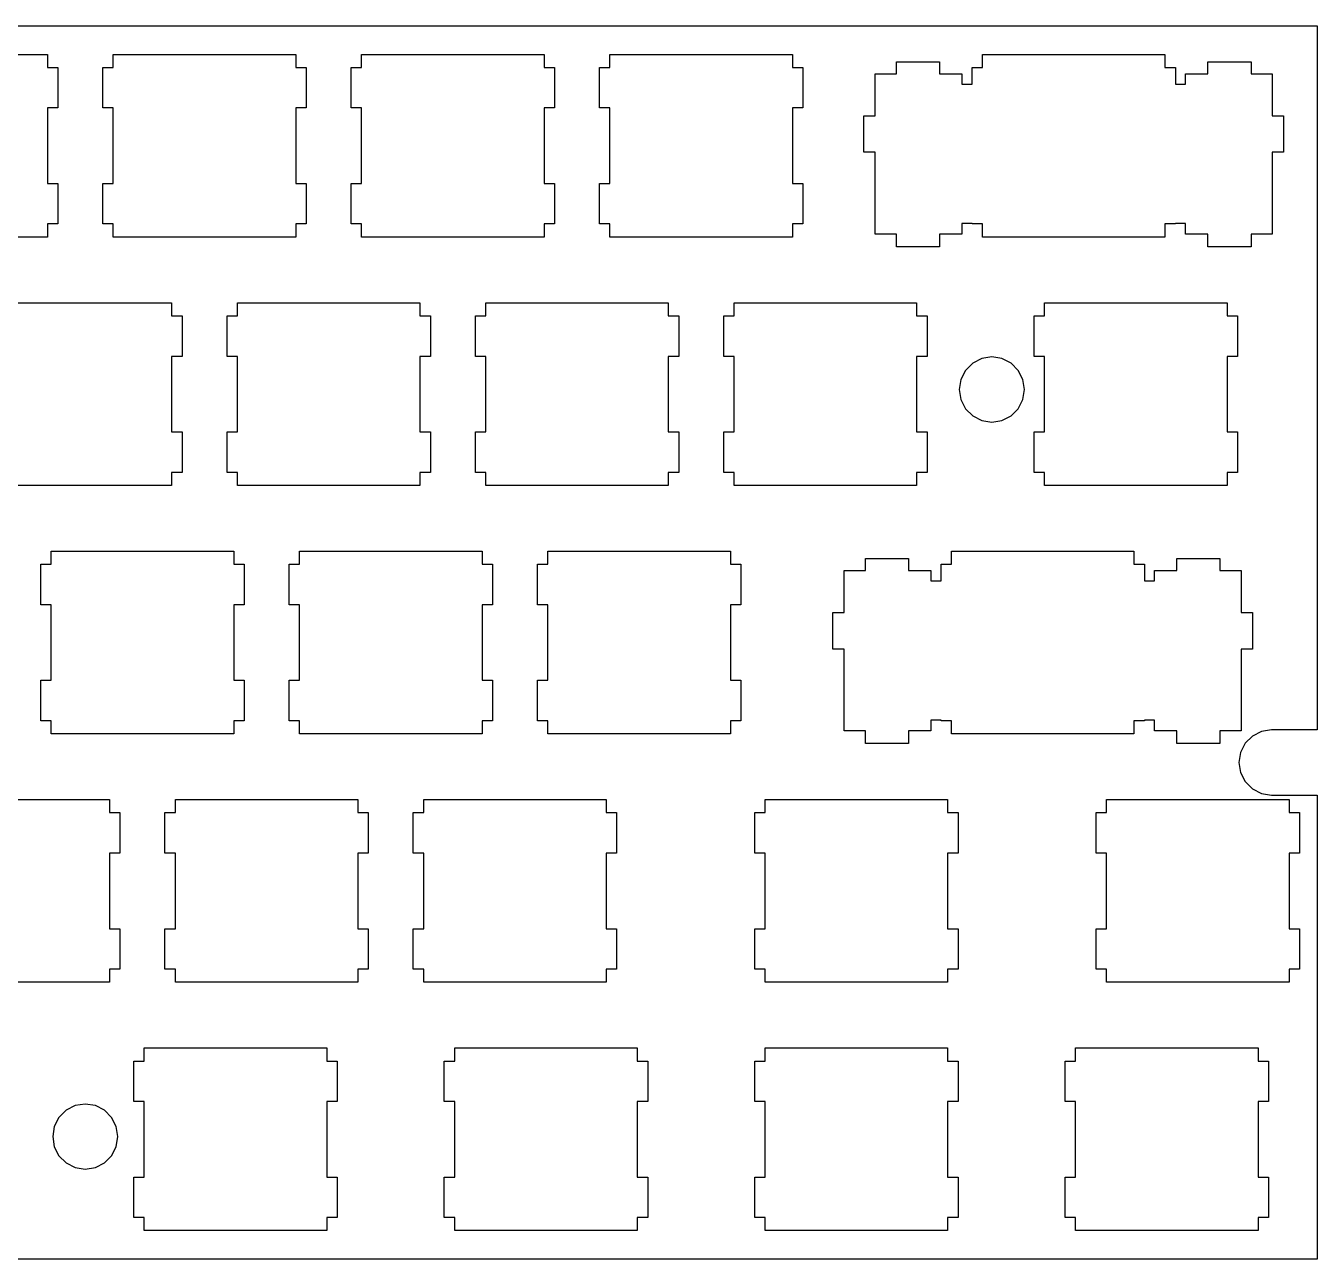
# Model space of a CAD drawing. Extents: x 0 to 285, y 0 to 95.
# Drawn here: x 186 to 285.1, y 0.1 to 94.7 of the extents above; entities that cross this region are included whole.
import ezdxf

# ---------------------------------------------------------------- set-up
doc = ezdxf.new("R2010")
doc.units = 0
doc.layers.get('0').update_dxf_attribs({"linetype": 'CONTINUOUS'})

msp = doc.modelspace()

# ---------------------------------------------------------------- linework, layer by layer
at = {"color": 0}
for p, q in [((0.09371, 94.6877), (285.094, 94.6877)), ((285.094, 94.6877), (285.094, 40.688)), ((173.693, 92.487), (187.694, 92.487)), ((187.694, 92.487), (187.694, 91.488)), ((192.743, 91.488), (192.743, 92.487)), ((192.743, 92.487), (206.744, 92.487)), ((206.744, 92.487), (206.744, 91.488)), ((211.793, 91.488), (211.793, 92.487)), ((211.793, 92.487), (225.794, 92.487)), ((225.794, 92.487), (225.794, 91.488)), ((230.843, 91.488), (230.843, 92.487)), ((230.843, 92.487), (244.844, 92.487)), ((244.844, 92.487), (244.844, 91.488)), ((259.418, 91.488), (259.418, 92.487)), ((259.418, 92.487), (273.419, 92.487)), ((273.419, 92.487), (273.419, 91.488)), ((187.694, 91.488), (188.494, 91.488)), ((188.494, 91.488), (188.494, 88.3874)), ((191.944, 88.3874), (191.944, 91.488)), ((191.944, 91.488), (192.743, 91.488)), ((206.744, 91.488), (207.544, 91.488)), ((207.544, 91.488), (207.544, 88.3874)), ((210.994, 88.3874), (210.994, 91.488)), ((210.994, 91.488), (211.793, 91.488)), ((225.794, 91.488), (226.594, 91.488)), ((226.594, 91.488), (226.594, 88.3874)), ((230.044, 88.3874), (230.044, 91.488)), ((230.044, 91.488), (230.843, 91.488)), ((244.844, 91.488), (245.644, 91.488)), ((245.644, 91.488), (245.644, 88.3874)), ((252.819, 91.0181), (252.819, 91.9371)), ((252.819, 91.9371), (256.119, 91.9371)), ((256.119, 91.9371), (256.119, 91.0181)), ((258.619, 90.2173), (258.619, 91.488)), ((258.619, 91.488), (259.418, 91.488)), ((273.419, 91.488), (274.219, 91.488)), ((274.219, 91.488), (274.219, 90.2173)), ((276.718, 91.0181), (276.718, 91.9371)), ((276.718, 91.9371), (280.019, 91.9371)), ((280.019, 91.9371), (280.019, 91.0181)), ((251.194, 87.788), (251.194, 91.0181)), ((251.194, 91.0181), (252.819, 91.0181)), ((256.119, 91.0181), (257.844, 91.0181)), ((257.844, 91.0181), (257.844, 90.2173)), ((257.844, 90.2173), (258.619, 90.2173)), ((274.219, 90.2173), (274.995, 90.2173)), ((274.995, 90.2173), (274.995, 91.0181)), ((274.995, 91.0181), (276.718, 91.0181)), ((280.019, 91.0181), (281.643, 91.0181)), ((281.643, 91.0181), (281.643, 87.788)), ((188.494, 88.3874), (187.694, 88.3874)), ((187.694, 88.3874), (187.694, 82.587)), ((192.743, 88.3874), (191.944, 88.3874)), ((192.743, 82.587), (192.743, 88.3874)), ((207.544, 88.3874), (206.744, 88.3874)), ((206.744, 88.3874), (206.744, 82.587)), ((211.793, 88.3874), (210.994, 88.3874)), ((211.793, 82.587), (211.793, 88.3874)), ((226.594, 88.3874), (225.794, 88.3874)), ((225.794, 88.3874), (225.794, 82.587)), ((230.843, 88.3874), (230.044, 88.3874)), ((230.843, 82.587), (230.843, 88.3874)), ((245.644, 88.3874), (244.844, 88.3874)), ((244.844, 88.3874), (244.844, 82.587)), ((250.319, 84.9877), (250.319, 87.788)), ((250.319, 87.788), (251.194, 87.788)), ((281.643, 87.788), (282.519, 87.788)), ((282.519, 87.788), (282.519, 84.9877)), ((251.194, 84.9877), (250.319, 84.9877)), ((251.194, 78.7178), (251.194, 84.9877)), ((281.643, 84.9877), (281.643, 78.7178)), ((282.519, 84.9877), (281.643, 84.9877)), ((187.694, 82.587), (188.494, 82.587)), ((188.494, 82.587), (188.494, 79.4879)), ((191.944, 79.4879), (191.944, 82.587)), ((191.944, 82.587), (192.743, 82.587)), ((206.744, 82.587), (207.544, 82.587)), ((207.544, 82.587), (207.544, 79.4879)), ((210.994, 79.4879), (210.994, 82.587)), ((210.994, 82.587), (211.793, 82.587)), ((225.794, 82.587), (226.594, 82.587)), ((226.594, 82.587), (226.594, 79.4879)), ((230.044, 79.4879), (230.044, 82.587)), ((230.044, 82.587), (230.843, 82.587)), ((244.844, 82.587), (245.644, 82.587)), ((245.644, 82.587), (245.644, 79.4879)), ((187.694, 79.4879), (187.694, 78.4874)), ((188.494, 79.4879), (187.694, 79.4879)), ((192.743, 79.4879), (191.944, 79.4879)), ((192.743, 78.4874), (192.743, 79.4879)), ((206.744, 79.4879), (206.744, 78.4874)), ((207.544, 79.4879), (206.744, 79.4879)), ((211.793, 79.4879), (210.994, 79.4879)), ((211.793, 78.4874), (211.793, 79.4879)), ((225.794, 79.4879), (225.794, 78.4874)), ((226.594, 79.4879), (225.794, 79.4879)), ((230.843, 79.4879), (230.044, 79.4879)), ((230.843, 78.4874), (230.843, 79.4879)), ((244.844, 79.4879), (244.844, 78.4874)), ((245.644, 79.4879), (244.844, 79.4879)), ((258.619, 79.5182), (257.844, 79.5182)), ((257.844, 79.5182), (257.844, 78.7178)), ((258.619, 79.4879), (258.619, 79.5182)), ((259.418, 79.4879), (258.619, 79.4879)), ((259.418, 78.4874), (259.418, 79.4879)), ((274.219, 79.4879), (273.419, 79.4879)), ((273.419, 79.4879), (273.419, 78.4874)), ((274.995, 79.5182), (274.219, 79.5182)), ((274.219, 79.5182), (274.219, 79.4879)), ((274.995, 78.7178), (274.995, 79.5182)), ((187.694, 78.4874), (173.693, 78.4874)), ((206.744, 78.4874), (192.743, 78.4874)), ((225.794, 78.4874), (211.793, 78.4874)), ((244.844, 78.4874), (230.843, 78.4874)), ((252.819, 78.7178), (251.194, 78.7178)), ((252.819, 77.7378), (252.819, 78.7178)), ((257.844, 78.7178), (256.119, 78.7178)), ((256.119, 78.7178), (256.119, 77.7378)), ((273.419, 78.4874), (259.418, 78.4874)), ((276.718, 78.7178), (274.995, 78.7178)), ((276.718, 77.7378), (276.718, 78.7178)), ((281.643, 78.7178), (280.019, 78.7178)), ((280.019, 78.7178), (280.019, 77.7378)), ((256.119, 77.7378), (252.819, 77.7378)), ((280.019, 77.7378), (276.718, 77.7378)), ((183.218, 73.437), (197.219, 73.437)), ((197.219, 73.437), (197.219, 72.438)), ((202.268, 72.438), (202.268, 73.437)), ((202.268, 73.437), (216.269, 73.437)), ((216.269, 73.437), (216.269, 72.438)), ((221.318, 72.438), (221.318, 73.437)), ((221.318, 73.437), (235.319, 73.437)), ((235.319, 73.437), (235.319, 72.438)), ((240.368, 72.438), (240.368, 73.437)), ((240.368, 73.437), (254.369, 73.437)), ((254.369, 73.437), (254.369, 72.438)), ((264.182, 72.438), (264.182, 73.437)), ((264.182, 73.437), (278.182, 73.437)), ((278.182, 73.437), (278.182, 72.438)), ((197.219, 72.438), (198.019, 72.438)), ((198.019, 72.438), (198.019, 69.3374)), ((201.469, 69.3374), (201.469, 72.438)), ((201.469, 72.438), (202.268, 72.438)), ((216.269, 72.438), (217.069, 72.438)), ((217.069, 72.438), (217.069, 69.3374)), ((220.519, 69.3374), (220.519, 72.438)), ((220.519, 72.438), (221.318, 72.438)), ((235.319, 72.438), (236.119, 72.438)), ((236.119, 72.438), (236.119, 69.3374)), ((239.569, 69.3374), (239.569, 72.438)), ((239.569, 72.438), (240.368, 72.438)), ((254.369, 72.438), (255.169, 72.438)), ((255.169, 72.438), (255.169, 69.3374)), ((263.382, 69.3374), (263.382, 72.438)), ((263.382, 72.438), (264.182, 72.438)), ((278.182, 72.438), (278.981, 72.438)), ((278.981, 72.438), (278.981, 69.3374)), ((198.019, 69.3374), (197.219, 69.3374)), ((197.219, 69.3374), (197.219, 63.537)), ((202.268, 69.3374), (201.469, 69.3374)), ((202.268, 63.537), (202.268, 69.3374)), ((217.069, 69.3374), (216.269, 69.3374)), ((216.269, 69.3374), (216.269, 63.537)), ((221.318, 69.3374), (220.519, 69.3374)), ((221.318, 63.537), (221.318, 69.3374)), ((236.119, 69.3374), (235.319, 69.3374)), ((235.319, 69.3374), (235.319, 63.537)), ((240.368, 69.3374), (239.569, 69.3374)), ((240.368, 63.537), (240.368, 69.3374)), ((255.169, 69.3374), (254.369, 69.3374)), ((254.369, 69.3374), (254.369, 63.537)), ((258.674, 68.8111), (258.12, 68.2569)), ((259.37, 69.1653), (258.674, 68.8111)), ((260.143, 69.2877), (259.37, 69.1653)), ((260.916, 69.1653), (260.143, 69.2877)), ((261.612, 68.8111), (260.916, 69.1653)), ((262.166, 68.2569), (261.612, 68.8111)), ((264.182, 69.3374), (263.382, 69.3374)), ((264.182, 63.537), (264.182, 69.3374)), ((278.981, 69.3374), (278.182, 69.3374)), ((278.182, 69.3374), (278.182, 63.537)), ((257.766, 67.5612), (257.643, 66.7879)), ((258.12, 68.2569), (257.766, 67.5612)), ((262.522, 67.5612), (262.166, 68.2569)), ((262.643, 66.7879), (262.522, 67.5612)), ((257.643, 66.7879), (257.766, 66.015)), ((262.522, 66.015), (262.643, 66.7879)), ((257.766, 66.015), (258.12, 65.3189)), ((262.166, 65.3189), (262.522, 66.015)), ((258.12, 65.3189), (258.674, 64.7651)), ((258.674, 64.7651), (259.37, 64.4095)), ((259.37, 64.4095), (260.143, 64.2881)), ((260.143, 64.2881), (260.916, 64.4095)), ((260.916, 64.4095), (261.612, 64.7651)), ((261.612, 64.7651), (262.166, 65.3189)), ((197.219, 63.537), (198.019, 63.537)), ((198.019, 63.537), (198.019, 60.4379)), ((201.469, 60.4379), (201.469, 63.537)), ((201.469, 63.537), (202.268, 63.537)), ((216.269, 63.537), (217.069, 63.537)), ((217.069, 63.537), (217.069, 60.4379)), ((220.519, 60.4379), (220.519, 63.537)), ((220.519, 63.537), (221.318, 63.537)), ((235.319, 63.537), (236.119, 63.537)), ((236.119, 63.537), (236.119, 60.4379)), ((239.569, 60.4379), (239.569, 63.537)), ((239.569, 63.537), (240.368, 63.537)), ((254.369, 63.537), (255.169, 63.537)), ((255.169, 63.537), (255.169, 60.4379)), ((263.382, 60.4379), (263.382, 63.537)), ((263.382, 63.537), (264.182, 63.537)), ((278.182, 63.537), (278.981, 63.537)), ((278.981, 63.537), (278.981, 60.4379)), ((197.219, 60.4379), (197.219, 59.4374)), ((198.019, 60.4379), (197.219, 60.4379)), ((202.268, 60.4379), (201.469, 60.4379)), ((202.268, 59.4374), (202.268, 60.4379)), ((216.269, 60.4379), (216.269, 59.4374)), ((217.069, 60.4379), (216.269, 60.4379)), ((221.318, 60.4379), (220.519, 60.4379)), ((221.318, 59.4374), (221.318, 60.4379)), ((235.319, 60.4379), (235.319, 59.4374)), ((236.119, 60.4379), (235.319, 60.4379)), ((240.368, 60.4379), (239.569, 60.4379)), ((240.368, 59.4374), (240.368, 60.4379)), ((254.369, 60.4379), (254.369, 59.4374)), ((255.169, 60.4379), (254.369, 60.4379)), ((264.182, 60.4379), (263.382, 60.4379)), ((264.182, 59.4374), (264.182, 60.4379)), ((278.182, 60.4379), (278.182, 59.4374)), ((278.981, 60.4379), (278.182, 60.4379)), ((197.219, 59.4374), (183.218, 59.4374)), ((216.269, 59.4374), (202.268, 59.4374)), ((235.319, 59.4374), (221.318, 59.4374)), ((254.369, 59.4374), (240.368, 59.4374)), ((278.182, 59.4374), (264.182, 59.4374)), ((187.982, 53.388), (187.982, 54.387)), ((187.982, 54.387), (201.982, 54.387)), ((201.982, 54.387), (201.982, 53.388)), ((207.032, 53.388), (207.032, 54.387)), ((207.032, 54.387), (221.032, 54.387)), ((221.032, 54.387), (221.032, 53.388)), ((226.082, 53.388), (226.082, 54.387)), ((226.082, 54.387), (240.082, 54.387)), ((240.082, 54.387), (240.082, 53.388)), ((250.438, 52.9181), (250.438, 53.8371)), ((250.438, 53.8371), (253.738, 53.8371)), ((253.738, 53.8371), (253.738, 52.9181)), ((257.037, 53.388), (257.037, 54.387)), ((257.037, 54.387), (271.038, 54.387)), ((271.038, 54.387), (271.038, 53.388)), ((274.337, 52.9181), (274.337, 53.8371)), ((274.337, 53.8371), (277.638, 53.8371)), ((277.638, 53.8371), (277.638, 52.9181)), ((187.182, 50.2874), (187.182, 53.388)), ((187.182, 53.388), (187.982, 53.388)), ((201.982, 53.388), (202.781, 53.388)), ((202.781, 53.388), (202.781, 50.2874)), ((206.232, 50.2874), (206.232, 53.388)), ((206.232, 53.388), (207.032, 53.388)), ((221.032, 53.388), (221.831, 53.388)), ((221.831, 53.388), (221.831, 50.2874)), ((225.282, 50.2874), (225.282, 53.388)), ((225.282, 53.388), (226.082, 53.388)), ((240.082, 53.388), (240.881, 53.388)), ((240.881, 53.388), (240.881, 50.2874)), ((248.813, 49.688), (248.813, 52.9181)), ((248.813, 52.9181), (250.438, 52.9181)), ((253.738, 52.9181), (255.462, 52.9181)), ((255.462, 52.9181), (255.462, 52.1173)), ((256.238, 52.1173), (256.238, 53.388)), ((256.238, 53.388), (257.037, 53.388)), ((271.038, 53.388), (271.837, 53.388)), ((271.837, 53.388), (271.837, 52.1173)), ((272.613, 52.1173), (272.613, 52.9181)), ((272.613, 52.9181), (274.337, 52.9181)), ((277.638, 52.9181), (279.262, 52.9181)), ((279.262, 52.9181), (279.262, 49.688)), ((255.462, 52.1173), (256.238, 52.1173)), ((271.837, 52.1173), (272.613, 52.1173)), ((187.982, 50.2874), (187.182, 50.2874)), ((187.982, 44.487), (187.982, 50.2874)), ((202.781, 50.2874), (201.982, 50.2874)), ((201.982, 50.2874), (201.982, 44.487)), ((207.032, 50.2874), (206.232, 50.2874)), ((207.032, 44.487), (207.032, 50.2874)), ((221.831, 50.2874), (221.032, 50.2874)), ((221.032, 50.2874), (221.032, 44.487)), ((226.082, 50.2874), (225.282, 50.2874)), ((226.082, 44.487), (226.082, 50.2874)), ((240.881, 50.2874), (240.082, 50.2874)), ((240.082, 50.2874), (240.082, 44.487)), ((247.938, 46.8877), (247.938, 49.688)), ((247.938, 49.688), (248.813, 49.688)), ((279.262, 49.688), (280.137, 49.688)), ((280.137, 49.688), (280.137, 46.8877)), ((248.813, 46.8877), (247.938, 46.8877)), ((248.813, 40.6178), (248.813, 46.8877)), ((279.262, 46.8877), (279.262, 40.6178)), ((280.137, 46.8877), (279.262, 46.8877)), ((187.182, 41.3879), (187.182, 44.487)), ((187.182, 44.487), (187.982, 44.487)), ((201.982, 44.487), (202.781, 44.487)), ((202.781, 44.487), (202.781, 41.3879)), ((206.232, 41.3879), (206.232, 44.487)), ((206.232, 44.487), (207.032, 44.487)), ((221.032, 44.487), (221.831, 44.487)), ((221.831, 44.487), (221.831, 41.3879)), ((225.282, 41.3879), (225.282, 44.487)), ((225.282, 44.487), (226.082, 44.487)), ((240.082, 44.487), (240.881, 44.487)), ((240.881, 44.487), (240.881, 41.3879)), ((187.982, 41.3879), (187.182, 41.3879)), ((187.982, 40.3874), (187.982, 41.3879)), ((201.982, 41.3879), (201.982, 40.3874)), ((202.781, 41.3879), (201.982, 41.3879)), ((207.032, 41.3879), (206.232, 41.3879)), ((207.032, 40.3874), (207.032, 41.3879)), ((221.032, 41.3879), (221.032, 40.3874)), ((221.831, 41.3879), (221.032, 41.3879)), ((226.082, 41.3879), (225.282, 41.3879)), ((226.082, 40.3874), (226.082, 41.3879)), ((240.082, 41.3879), (240.082, 40.3874)), ((240.881, 41.3879), (240.082, 41.3879)), ((250.438, 40.6178), (248.813, 40.6178)), ((250.438, 39.6378), (250.438, 40.6178)), ((255.462, 40.6178), (253.738, 40.6178)), ((253.738, 40.6178), (253.738, 39.6378)), ((256.238, 41.4182), (255.462, 41.4182)), ((255.462, 41.4182), (255.462, 40.6178)), ((256.238, 41.3879), (256.238, 41.4182)), ((257.037, 41.3879), (256.238, 41.3879)), ((257.037, 40.3874), (257.037, 41.3879)), ((271.837, 41.3879), (271.038, 41.3879)), ((271.038, 41.3879), (271.038, 40.3874)), ((272.613, 41.4182), (271.837, 41.4182)), ((271.837, 41.4182), (271.837, 41.3879)), ((272.613, 40.6178), (272.613, 41.4182)), ((274.337, 40.6178), (272.613, 40.6178)), ((274.337, 39.6378), (274.337, 40.6178)), ((279.262, 40.6178), (277.638, 40.6178)), ((277.638, 40.6178), (277.638, 39.6378)), ((281.593, 40.688), (280.821, 40.5652)), ((285.094, 40.688), (281.593, 40.688)), ((201.982, 40.3874), (187.982, 40.3874)), ((221.032, 40.3874), (207.032, 40.3874)), ((240.082, 40.3874), (226.082, 40.3874)), ((253.738, 39.6378), (250.438, 39.6378)), ((271.038, 40.3874), (257.037, 40.3874)), ((277.638, 39.6378), (274.337, 39.6378)), ((279.571, 39.6572), (279.215, 38.9611)), ((280.124, 40.211), (279.571, 39.6572)), ((280.821, 40.5652), (280.124, 40.211)), ((279.215, 38.9611), (279.094, 38.1882)), ((279.094, 38.1882), (279.094, 38.1868)), ((279.094, 38.1868), (279.215, 37.4153)), ((279.215, 37.4153), (279.571, 36.7178)), ((279.571, 36.7178), (280.124, 36.1654)), ((280.124, 36.1654), (280.821, 35.8098)), ((280.821, 35.8098), (281.593, 35.687)), ((281.593, 35.687), (285.094, 35.687)), ((285.094, 35.687), (285.094, 0.08819)), ((178.457, 35.337), (192.457, 35.337)), ((192.457, 35.337), (192.457, 34.3379)), ((197.507, 34.3379), (197.507, 35.337)), ((197.507, 35.337), (211.507, 35.337)), ((211.507, 35.337), (211.507, 34.3379)), ((216.557, 34.3379), (216.557, 35.337)), ((216.557, 35.337), (230.557, 35.337)), ((230.557, 35.337), (230.557, 34.3379)), ((242.75, 34.3379), (242.75, 35.337)), ((242.75, 35.337), (256.749, 35.337)), ((256.749, 35.337), (256.749, 34.3379)), ((268.943, 34.3379), (268.943, 35.337)), ((268.943, 35.337), (282.944, 35.337)), ((282.944, 35.337), (282.944, 34.3379)), ((192.457, 34.3379), (193.256, 34.3379)), ((193.256, 34.3379), (193.256, 31.2374)), ((196.707, 31.2374), (196.707, 34.3379)), ((196.707, 34.3379), (197.507, 34.3379)), ((211.507, 34.3379), (212.306, 34.3379)), ((212.306, 34.3379), (212.306, 31.2374)), ((215.757, 31.2374), (215.757, 34.3379)), ((215.757, 34.3379), (216.557, 34.3379)), ((230.557, 34.3379), (231.356, 34.3379)), ((231.356, 34.3379), (231.356, 31.2374)), ((241.949, 31.2374), (241.949, 34.3379)), ((241.949, 34.3379), (242.75, 34.3379)), ((256.749, 34.3379), (257.55, 34.3379)), ((257.55, 34.3379), (257.55, 31.2374)), ((268.144, 31.2374), (268.144, 34.3379)), ((268.144, 34.3379), (268.943, 34.3379)), ((282.944, 34.3379), (283.744, 34.3379)), ((283.744, 34.3379), (283.744, 31.2374)), ((193.256, 31.2374), (192.457, 31.2374)), ((192.457, 31.2374), (192.457, 25.4372)), ((197.507, 31.2374), (196.707, 31.2374)), ((197.507, 25.4372), (197.507, 31.2374)), ((212.306, 31.2374), (211.507, 31.2374)), ((211.507, 31.2374), (211.507, 25.4372)), ((216.557, 31.2374), (215.757, 31.2374)), ((216.557, 25.4372), (216.557, 31.2374)), ((231.356, 31.2374), (230.557, 31.2374)), ((230.557, 31.2374), (230.557, 25.4372)), ((242.75, 31.2374), (241.949, 31.2374)), ((242.75, 25.4372), (242.75, 31.2374)), ((257.55, 31.2374), (256.749, 31.2374)), ((256.749, 31.2374), (256.749, 25.4372)), ((268.943, 31.2374), (268.144, 31.2374)), ((268.943, 25.4372), (268.943, 31.2374)), ((283.744, 31.2374), (282.944, 31.2374)), ((282.944, 31.2374), (282.944, 25.4372)), ((192.457, 25.4372), (193.256, 25.4372)), ((193.256, 25.4372), (193.256, 22.338)), ((196.707, 22.338), (196.707, 25.4372)), ((196.707, 25.4372), (197.507, 25.4372)), ((211.507, 25.4372), (212.306, 25.4372)), ((212.306, 25.4372), (212.306, 22.338)), ((215.757, 22.338), (215.757, 25.4372)), ((215.757, 25.4372), (216.557, 25.4372)), ((230.557, 25.4372), (231.356, 25.4372)), ((231.356, 25.4372), (231.356, 22.338)), ((241.949, 22.338), (241.949, 25.4372)), ((241.949, 25.4372), (242.75, 25.4372)), ((256.749, 25.4372), (257.55, 25.4372)), ((257.55, 25.4372), (257.55, 22.338)), ((268.144, 22.338), (268.144, 25.4372)), ((268.144, 25.4372), (268.943, 25.4372)), ((282.944, 25.4372), (283.744, 25.4372)), ((283.744, 25.4372), (283.744, 22.338)), ((192.457, 22.338), (192.457, 21.3376)), ((193.256, 22.338), (192.457, 22.338)), ((197.507, 22.338), (196.707, 22.338)), ((197.507, 21.3376), (197.507, 22.338)), ((211.507, 22.338), (211.507, 21.3376)), ((212.306, 22.338), (211.507, 22.338)), ((216.557, 22.338), (215.757, 22.338)), ((216.557, 21.3376), (216.557, 22.338)), ((230.557, 22.338), (230.557, 21.3376)), ((231.356, 22.338), (230.557, 22.338)), ((242.75, 22.338), (241.949, 22.338)), ((242.75, 21.3376), (242.75, 22.338)), ((256.749, 22.338), (256.749, 21.3376)), ((257.55, 22.338), (256.749, 22.338)), ((268.943, 22.338), (268.144, 22.338)), ((268.943, 21.3376), (268.943, 22.338)), ((282.944, 22.338), (282.944, 21.3376)), ((283.744, 22.338), (282.944, 22.338)), ((192.457, 21.3376), (178.457, 21.3376)), ((211.507, 21.3376), (197.507, 21.3376)), ((230.557, 21.3376), (216.557, 21.3376)), ((256.749, 21.3376), (242.75, 21.3376)), ((282.944, 21.3376), (268.943, 21.3376)), ((195.125, 15.2879), (195.125, 16.287)), ((195.125, 16.287), (209.124, 16.287)), ((209.124, 16.287), (209.124, 15.2879)), ((218.937, 15.2879), (218.937, 16.287)), ((218.937, 16.287), (232.938, 16.287)), ((232.938, 16.287), (232.938, 15.2879)), ((242.75, 15.2879), (242.75, 16.287)), ((242.75, 16.287), (256.749, 16.287)), ((256.749, 16.287), (256.749, 15.2879)), ((266.562, 15.2879), (266.562, 16.287)), ((266.562, 16.287), (280.563, 16.287)), ((280.563, 16.287), (280.563, 15.2879)), ((194.326, 12.1874), (194.326, 15.2879)), ((194.326, 15.2879), (195.125, 15.2879)), ((209.124, 15.2879), (209.925, 15.2879)), ((209.925, 15.2879), (209.925, 12.1874)), ((218.138, 12.1874), (218.138, 15.2879)), ((218.138, 15.2879), (218.937, 15.2879)), ((232.938, 15.2879), (233.737, 15.2879)), ((233.737, 15.2879), (233.737, 12.1874)), ((241.949, 12.1874), (241.949, 15.2879)), ((241.949, 15.2879), (242.75, 15.2879)), ((256.749, 15.2879), (257.55, 15.2879)), ((257.55, 15.2879), (257.55, 12.1874)), ((265.763, 12.1874), (265.763, 15.2879)), ((265.763, 15.2879), (266.562, 15.2879)), ((280.563, 15.2879), (281.362, 15.2879)), ((281.362, 15.2879), (281.362, 12.1874)), ((190.594, 11.9876), (189.821, 11.8663)), ((191.367, 11.8663), (190.594, 11.9876)), ((195.125, 12.1874), (194.326, 12.1874)), ((195.125, 6.38722), (195.125, 12.1874)), ((209.925, 12.1874), (209.124, 12.1874)), ((209.124, 12.1874), (209.124, 6.38722)), ((218.937, 12.1874), (218.138, 12.1874)), ((218.937, 6.38722), (218.937, 12.1874)), ((233.737, 12.1874), (232.938, 12.1874)), ((232.938, 12.1874), (232.938, 6.38722)), ((242.75, 12.1874), (241.949, 12.1874)), ((242.75, 6.38722), (242.75, 12.1874)), ((257.55, 12.1874), (256.749, 12.1874)), ((256.749, 12.1874), (256.749, 6.38722)), ((266.562, 12.1874), (265.763, 12.1874)), ((266.562, 6.38722), (266.562, 12.1874)), ((281.362, 12.1874), (280.563, 12.1874)), ((280.563, 12.1874), (280.563, 6.38722)), ((188.571, 10.9568), (188.215, 10.2609)), ((189.125, 11.5108), (188.571, 10.9568)), ((189.821, 11.8663), (189.125, 11.5108)), ((192.063, 11.5108), (191.367, 11.8663)), ((192.617, 10.9568), (192.063, 11.5108)), ((192.972, 10.2609), (192.617, 10.9568)), ((188.215, 10.2609), (188.094, 9.48778)), ((193.094, 9.48778), (192.972, 10.2609)), ((188.094, 9.48778), (188.215, 8.7147)), ((192.972, 8.7147), (193.094, 9.48778)), ((188.215, 8.7147), (188.571, 8.01882)), ((188.571, 8.01882), (189.125, 7.46485)), ((192.063, 7.46485), (192.617, 8.01882)), ((192.617, 8.01882), (192.972, 8.7147)), ((189.125, 7.46485), (189.821, 7.10928)), ((189.821, 7.10928), (190.594, 6.98803)), ((190.594, 6.98803), (191.367, 7.10928)), ((191.367, 7.10928), (192.063, 7.46485)), ((194.326, 3.288), (194.326, 6.38722)), ((194.326, 6.38722), (195.125, 6.38722)), ((209.124, 6.38722), (209.925, 6.38722)), ((209.925, 6.38722), (209.925, 3.288)), ((218.138, 3.288), (218.138, 6.38722)), ((218.138, 6.38722), (218.937, 6.38722)), ((232.938, 6.38722), (233.737, 6.38722)), ((233.737, 6.38722), (233.737, 3.288)), ((241.949, 3.288), (241.949, 6.38722)), ((241.949, 6.38722), (242.75, 6.38722)), ((256.749, 6.38722), (257.55, 6.38722)), ((257.55, 6.38722), (257.55, 3.288)), ((265.763, 3.288), (265.763, 6.38722)), ((265.763, 6.38722), (266.562, 6.38722)), ((280.563, 6.38722), (281.362, 6.38722)), ((281.362, 6.38722), (281.362, 3.288)), ((195.125, 3.288), (194.326, 3.288)), ((195.125, 2.28755), (195.125, 3.288)), ((209.124, 3.288), (209.124, 2.28755)), ((209.925, 3.288), (209.124, 3.288)), ((218.937, 3.288), (218.138, 3.288)), ((218.937, 2.28755), (218.937, 3.288)), ((232.938, 3.288), (232.938, 2.28755)), ((233.737, 3.288), (232.938, 3.288)), ((242.75, 3.288), (241.949, 3.288)), ((242.75, 2.28755), (242.75, 3.288)), ((256.749, 3.288), (256.749, 2.28755)), ((257.55, 3.288), (256.749, 3.288)), ((266.562, 3.288), (265.763, 3.288)), ((266.562, 2.28755), (266.562, 3.288)), ((280.563, 3.288), (280.563, 2.28755)), ((281.362, 3.288), (280.563, 3.288)), ((209.124, 2.28755), (195.125, 2.28755)), ((232.938, 2.28755), (218.937, 2.28755)), ((256.749, 2.28755), (242.75, 2.28755)), ((280.563, 2.28755), (266.562, 2.28755)), ((285.094, 0.08819), (0.09371, 0.08819))]:
    msp.add_line(p, q, dxfattribs=at)

doc.saveas('drawing.dxf')
